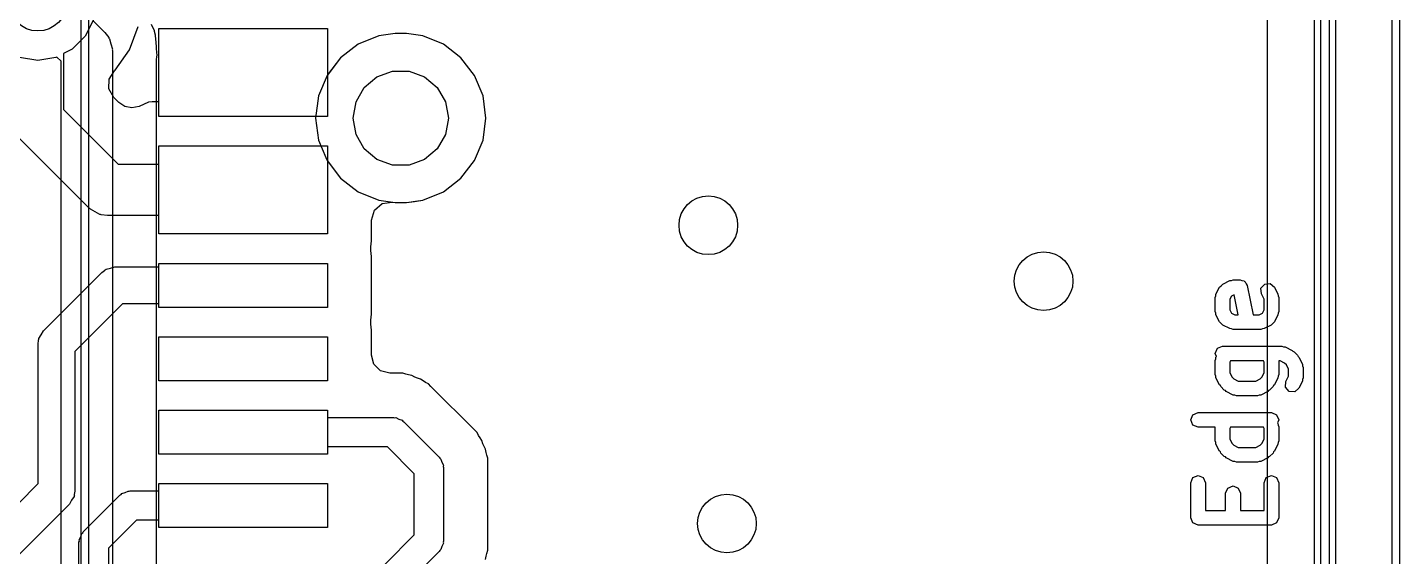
# Model space of a CAD drawing. Extents: x 2.76 to 4.68, y -4.29 to -3.
# Drawn here: x 4.3122 to 4.6806, y -3.6439 to -3.5019 of the extents above; entities that cross this region are included whole.
import ezdxf

# ---------------------------------------------------------------- set-up
doc = ezdxf.new("R2010")
doc.units = 0
doc.header["$MEASUREMENT"] = 0
doc.layers.add('BLACK', color=7, linetype='CONTINUOUS')

msp = doc.modelspace()

# ---------------------------------------------------------------- linework, layer by layer
at = {"layer": 'BLACK', "linetype": 'CONTINUOUS'}
for p, q in [((4.65945, -4.12598), (4.65945, -3.15748)), ((4.66339, -3.15748), (4.66339, -4.12598)), ((4.645, -3.22329), (4.645, -4.06017)), ((4.645, -3.22329), (4.645, -4.06017)), ((4.32661, -3.84945), (4.32661, -3.43055)), ((4.32858, -3.43154), (4.32858, -3.84846)), ((4.67858, -3.84846), (4.67858, -3.43154)), ((4.68055, -3.43055), (4.68055, -3.84945)), ((4.65772, -3.83685), (4.65772, -3.44315)), ((4.66165, -3.44315), (4.66165, -3.83685)), ((4.32998, -3.49987), (4.32774, -3.50426)), ((4.32985, -3.50011), (4.33301, -3.50327)), ((4.3396, -3.50791), (4.34197, -3.50165)), ((4.34629, -3.50281), (4.34552, -3.50113)), ((4.34631, -3.50297), (4.34629, -3.50281)), ((4.34629, -3.50281), (4.34629, -3.50281)), ((4.34629, -3.50281), (4.34629, -3.50281)), ((4.34748, -3.52583), (4.34748, -3.5022)), ((4.34748, -3.5022), (4.39276, -3.5022)), ((4.34748, -3.52583), (4.34748, -3.5022)), ((4.34748, -3.5022), (4.39276, -3.5022)), ((4.39276, -3.5022), (4.39276, -3.52583)), ((4.39276, -3.5022), (4.39276, -3.52583)), ((4.32774, -3.50426), (4.32426, -3.50774)), ((4.33301, -3.50327), (4.33404, -3.50458)), ((4.33404, -3.50458), (4.3341, -3.50478)), ((4.3341, -3.50478), (4.33424, -3.50494)), ((4.33424, -3.50494), (4.33459, -3.50634)), ((4.33459, -3.50634), (4.33502, -3.50773)), ((4.34657, -3.50398), (4.34631, -3.50297)), ((4.34662, -3.50412), (4.34657, -3.50398)), ((4.34675, -3.50597), (4.34662, -3.50412)), ((4.34679, -3.50631), (4.34675, -3.50597)), ((4.34686, -3.5068), (4.34679, -3.50631)), ((4.40101, -3.50643), (4.39628, -3.51006)), ((4.40101, -3.50643), (4.39628, -3.51006)), ((4.40653, -3.50415), (4.40101, -3.50643)), ((4.40653, -3.50415), (4.40101, -3.50643)), ((4.41096, -3.50356), (4.40653, -3.50415)), ((4.41096, -3.50356), (4.40653, -3.50415)), ((4.41393, -3.50356), (4.41096, -3.50356)), ((4.41096, -3.50356), (4.41096, -3.50356)), ((4.41393, -3.50356), (4.41096, -3.50356)), ((4.41096, -3.50356), (4.41096, -3.50356)), ((4.41836, -3.50415), (4.41393, -3.50356)), ((4.41393, -3.50356), (4.41393, -3.50356)), ((4.41836, -3.50415), (4.41393, -3.50356)), ((4.41393, -3.50356), (4.41393, -3.50356)), ((4.42387, -3.50643), (4.41836, -3.50415)), ((4.42387, -3.50643), (4.41836, -3.50415)), ((4.4286, -3.51006), (4.42387, -3.50643)), ((4.42387, -3.50643), (4.42387, -3.50643)), ((4.4286, -3.51006), (4.42387, -3.50643)), ((4.42387, -3.50643), (4.42387, -3.50643)), ((4.315, -3.51075), (4.31013, -3.50998)), ((4.31987, -3.50998), (4.315, -3.51075)), ((4.32011, -3.50985), (4.31987, -3.50998)), ((4.32125, -3.511), (4.32011, -3.50985)), ((4.32426, -3.50774), (4.32189, -3.50895)), ((4.32189, -3.50895), (4.32189, -3.52396)), ((4.33502, -3.50773), (4.33498, -3.50793)), ((4.33498, -3.50793), (4.33503, -3.50814)), ((4.33503, -3.50814), (4.33503, -3.79082)), ((4.33579, -3.51342), (4.3396, -3.50791)), ((4.34686, -3.5073), (4.34686, -3.5068)), ((4.34687, -3.50765), (4.34686, -3.5073)), ((4.34686, -3.51068), (4.34697, -3.50964)), ((4.34701, -3.50949), (4.34687, -3.50765)), ((4.34697, -3.50964), (4.34701, -3.50949)), ((4.39628, -3.51006), (4.39265, -3.51479)), ((4.39628, -3.51006), (4.39276, -3.51466)), ((4.43223, -3.51479), (4.4286, -3.51006)), ((4.43223, -3.51479), (4.4286, -3.51006)), ((4.32125, -3.79082), (4.32125, -3.511)), ((4.33417, -3.51581), (4.33559, -3.5136)), ((4.33559, -3.5136), (4.33579, -3.51342)), ((4.34686, -3.52622), (4.34686, -3.51068)), ((4.40604, -3.51514), (4.41022, -3.51362)), ((4.40604, -3.51514), (4.41022, -3.51362)), ((4.41022, -3.51362), (4.41466, -3.51362)), ((4.41022, -3.51362), (4.41466, -3.51362)), ((4.41466, -3.51362), (4.41884, -3.51514)), ((4.41466, -3.51362), (4.41884, -3.51514)), ((4.33409, -3.51843), (4.33417, -3.51581)), ((4.39265, -3.51479), (4.39037, -3.52031)), ((4.39276, -3.51466), (4.39276, -3.52583)), ((4.40264, -3.518), (4.40604, -3.51514)), ((4.40264, -3.518), (4.40604, -3.51514)), ((4.41884, -3.51514), (4.42224, -3.518)), ((4.41884, -3.51514), (4.42224, -3.518)), ((4.43452, -3.52031), (4.43223, -3.51479)), ((4.43452, -3.52031), (4.43223, -3.51479)), ((4.33537, -3.52071), (4.33409, -3.51843)), ((4.33676, -3.52209), (4.33537, -3.52071)), ((4.39037, -3.52031), (4.38959, -3.52622)), ((4.40042, -3.52184), (4.40264, -3.518)), ((4.40042, -3.52184), (4.40264, -3.518)), ((4.42224, -3.518), (4.42446, -3.52184)), ((4.42224, -3.518), (4.42446, -3.52184)), ((4.43529, -3.52622), (4.43452, -3.52031)), ((4.43529, -3.52622), (4.43452, -3.52031)), ((4.32189, -3.52396), (4.33655, -3.53862)), ((4.33838, -3.52317), (4.33676, -3.52209)), ((4.34028, -3.52352), (4.33838, -3.52317)), ((4.34218, -3.52311), (4.34028, -3.52352)), ((4.34472, -3.52198), (4.34218, -3.52311)), ((4.34571, -3.52187), (4.34472, -3.52198)), ((4.34748, -3.52187), (4.34571, -3.52187)), ((4.34748, -3.52583), (4.34748, -3.52187)), ((4.39965, -3.52622), (4.40042, -3.52184)), ((4.39965, -3.52622), (4.40042, -3.52184)), ((4.42446, -3.52184), (4.42524, -3.52622)), ((4.42446, -3.52184), (4.42524, -3.52622)), ((4.34686, -3.75378), (4.34686, -3.52622)), ((4.39276, -3.52583), (4.34748, -3.52583)), ((4.39276, -3.52583), (4.34748, -3.52583)), ((4.39276, -3.52583), (4.34748, -3.52583)), ((4.38959, -3.52622), (4.39037, -3.53214)), ((4.40042, -3.5306), (4.39965, -3.52622)), ((4.40042, -3.5306), (4.39965, -3.52622)), ((4.42524, -3.52622), (4.42446, -3.5306)), ((4.42524, -3.52622), (4.42446, -3.5306)), ((4.43452, -3.53214), (4.43529, -3.52622)), ((4.43452, -3.53214), (4.43529, -3.52622)), ((4.32883, -3.55038), (4.31013, -3.53168)), ((4.39037, -3.53214), (4.39232, -3.53685)), ((4.40264, -3.53445), (4.40042, -3.5306)), ((4.40264, -3.53445), (4.40042, -3.5306)), ((4.42446, -3.5306), (4.42224, -3.53445)), ((4.42446, -3.5306), (4.42224, -3.53445)), ((4.43223, -3.53765), (4.43452, -3.53214)), ((4.43223, -3.53765), (4.43452, -3.53214)), ((4.34748, -3.53862), (4.34748, -3.5337)), ((4.34748, -3.5337), (4.39276, -3.5337)), ((4.34748, -3.55732), (4.34748, -3.5337)), ((4.34748, -3.5337), (4.39276, -3.5337)), ((4.34748, -3.55732), (4.34748, -3.5337)), ((4.34748, -3.5337), (4.39276, -3.5337)), ((4.39276, -3.5337), (4.39276, -3.55732)), ((4.39276, -3.5337), (4.39276, -3.55732)), ((4.39276, -3.5337), (4.39276, -3.55732)), ((4.40604, -3.5373), (4.40264, -3.53445)), ((4.40604, -3.5373), (4.40264, -3.53445)), ((4.42224, -3.53445), (4.41884, -3.5373)), ((4.42224, -3.53445), (4.41884, -3.5373)), ((4.33655, -3.53862), (4.34748, -3.53862)), ((4.39232, -3.53685), (4.39265, -3.53765)), ((4.39265, -3.53765), (4.39628, -3.54238)), ((4.41022, -3.53882), (4.40604, -3.5373)), ((4.41022, -3.53882), (4.40604, -3.5373)), ((4.41466, -3.53882), (4.41022, -3.53882)), ((4.41466, -3.53882), (4.41022, -3.53882)), ((4.41884, -3.5373), (4.41466, -3.53882)), ((4.41884, -3.5373), (4.41466, -3.53882)), ((4.4286, -3.54238), (4.43223, -3.53765)), ((4.4286, -3.54238), (4.43223, -3.53765)), ((4.39628, -3.54238), (4.40101, -3.54601)), ((4.42387, -3.54601), (4.4286, -3.54238)), ((4.42387, -3.54601), (4.4286, -3.54238)), ((4.40101, -3.54601), (4.40653, -3.54829)), ((4.41836, -3.54829), (4.42387, -3.54601)), ((4.41836, -3.54829), (4.42387, -3.54601)), ((4.32901, -3.55049), (4.32883, -3.55038)), ((4.32913, -3.55067), (4.32901, -3.55049)), ((4.33041, -3.55134), (4.32913, -3.55067)), ((4.40535, -3.55098), (4.40741, -3.54918)), ((4.40653, -3.54829), (4.40653, -3.54829)), ((4.40653, -3.54829), (4.41096, -3.54888)), ((4.40741, -3.54918), (4.41011, -3.54877)), ((4.41011, -3.54877), (4.41096, -3.54888)), ((4.41096, -3.54888), (4.41096, -3.54888)), ((4.41096, -3.54888), (4.41393, -3.54888)), ((4.41096, -3.54888), (4.41096, -3.54888)), ((4.41096, -3.54888), (4.41393, -3.54888)), ((4.41393, -3.54888), (4.41637, -3.54856)), ((4.41393, -3.54888), (4.41614, -3.54859)), ((4.41393, -3.54888), (4.41393, -3.54888)), ((4.41393, -3.54888), (4.41393, -3.54888)), ((4.41614, -3.54859), (4.41836, -3.54829)), ((4.41637, -3.54856), (4.41836, -3.54829)), ((4.33165, -3.55209), (4.33041, -3.55134)), ((4.33186, -3.5521), (4.33165, -3.55209)), ((4.33205, -3.5522), (4.33186, -3.5521)), ((4.3337, -3.5524), (4.33205, -3.5522)), ((4.34748, -3.5524), (4.3337, -3.5524)), ((4.34748, -3.55732), (4.34748, -3.5524)), ((4.40459, -3.55361), (4.40535, -3.55098)), ((4.40459, -3.55909), (4.40459, -3.55361)), ((4.39276, -3.55732), (4.34748, -3.55732)), ((4.39276, -3.55732), (4.34748, -3.55732)), ((4.39276, -3.55732), (4.34748, -3.55732)), ((4.4044, -3.5607), (4.40447, -3.56008)), ((4.4044, -3.56182), (4.4044, -3.5607)), ((4.40447, -3.56008), (4.40459, -3.55909)), ((4.40447, -3.56008), (4.40447, -3.56008)), ((4.34748, -3.56618), (4.34748, -3.5652)), ((4.34748, -3.5652), (4.39276, -3.5652)), ((4.34748, -3.57701), (4.34748, -3.5652)), ((4.34748, -3.5652), (4.39276, -3.5652)), ((4.34748, -3.57701), (4.34748, -3.5652)), ((4.34748, -3.5652), (4.39276, -3.5652)), ((4.39276, -3.5652), (4.39276, -3.57701)), ((4.39276, -3.5652), (4.39276, -3.57701)), ((4.39276, -3.5652), (4.39276, -3.57701)), ((4.40447, -3.56244), (4.4044, -3.56182)), ((4.40459, -3.56343), (4.40447, -3.56244)), ((4.40447, -3.56244), (4.40447, -3.56244)), ((4.40459, -3.57877), (4.40459, -3.56343)), ((4.31652, -3.58329), (4.33219, -3.56762)), ((4.33219, -3.56762), (4.33289, -3.5671)), ((4.33289, -3.5671), (4.33301, -3.56696)), ((4.33301, -3.56696), (4.33311, -3.56693)), ((4.33311, -3.56693), (4.33331, -3.56678)), ((4.33331, -3.56678), (4.3345, -3.56652)), ((4.3345, -3.56652), (4.33567, -3.56618)), ((4.33567, -3.56618), (4.34748, -3.56618)), ((4.63127, -3.5735), (4.63221, -3.57163)), ((4.63221, -3.57163), (4.63268, -3.57122)), ((4.63268, -3.57122), (4.63309, -3.57075)), ((4.63309, -3.57075), (4.63496, -3.56981)), ((4.63496, -3.56981), (4.63542, -3.56978)), ((4.63542, -3.56978), (4.63584, -3.5696)), ((4.63584, -3.5696), (4.63772, -3.5696)), ((4.63772, -3.5696), (4.63825, -3.56982)), ((4.63825, -3.56982), (4.63881, -3.56993)), ((4.63881, -3.56993), (4.63892, -3.5701)), ((4.63892, -3.5701), (4.63911, -3.57018)), ((4.63911, -3.57018), (4.63933, -3.57071)), ((4.63933, -3.57071), (4.63965, -3.57118)), ((4.63965, -3.57118), (4.64121, -3.57898)), ((4.64335, -3.57189), (4.64434, -3.57075)), ((4.64346, -3.57339), (4.64335, -3.57189)), ((4.64434, -3.57075), (4.64584, -3.57064)), ((4.64584, -3.57064), (4.64698, -3.57163)), ((4.64698, -3.57163), (4.64791, -3.5735)), ((4.33771, -3.57602), (4.32492, -3.58881)), ((4.34748, -3.57602), (4.33771, -3.57602)), ((4.34748, -3.57701), (4.34748, -3.57602)), ((4.63106, -3.57438), (4.63124, -3.57396)), ((4.63106, -3.57813), (4.63106, -3.57438)), ((4.63124, -3.57396), (4.63127, -3.5735)), ((4.63544, -3.57398), (4.635, -3.57485)), ((4.635, -3.57485), (4.635, -3.57767)), ((4.63612, -3.57363), (4.63544, -3.57398)), ((4.63719, -3.57898), (4.63612, -3.57363)), ((4.64419, -3.57485), (4.64346, -3.57339)), ((4.64419, -3.57767), (4.64419, -3.57485)), ((4.64791, -3.5735), (4.64795, -3.57396)), ((4.64795, -3.57396), (4.64812, -3.57438)), ((4.64812, -3.57438), (4.64812, -3.57813)), ((4.39276, -3.57701), (4.34748, -3.57701)), ((4.39276, -3.57701), (4.34748, -3.57701)), ((4.39276, -3.57701), (4.34748, -3.57701)), ((4.4044, -3.58038), (4.40447, -3.57976)), ((4.40447, -3.57976), (4.40459, -3.57877)), ((4.40447, -3.57976), (4.40447, -3.57976)), ((4.63124, -3.57856), (4.63106, -3.57813)), ((4.63127, -3.57901), (4.63124, -3.57856)), ((4.63221, -3.58089), (4.63127, -3.57901)), ((4.635, -3.57767), (4.63544, -3.57854)), ((4.63544, -3.57854), (4.63631, -3.57898)), ((4.63631, -3.57898), (4.63719, -3.57898)), ((4.64121, -3.57898), (4.64288, -3.57898)), ((4.64288, -3.57898), (4.64375, -3.57854)), ((4.64375, -3.57854), (4.64419, -3.57767)), ((4.64791, -3.57901), (4.64698, -3.58089)), ((4.64795, -3.57856), (4.64791, -3.57901)), ((4.64812, -3.57813), (4.64795, -3.57856)), ((4.31594, -3.58436), (4.31652, -3.58329)), ((4.4044, -3.58151), (4.4044, -3.58038)), ((4.40459, -3.58312), (4.4044, -3.58151)), ((4.40459, -3.58982), (4.40459, -3.58312)), ((4.63268, -3.5813), (4.63221, -3.58089)), ((4.63309, -3.58177), (4.63268, -3.5813)), ((4.63496, -3.58271), (4.63309, -3.58177)), ((4.63542, -3.58274), (4.63496, -3.58271)), ((4.63584, -3.58291), (4.63542, -3.58274)), ((4.64334, -3.58291), (4.63584, -3.58291)), ((4.64377, -3.58274), (4.64334, -3.58291)), ((4.64422, -3.58271), (4.64377, -3.58274)), ((4.6461, -3.58177), (4.64422, -3.58271)), ((4.64651, -3.5813), (4.6461, -3.58177)), ((4.64698, -3.58089), (4.64651, -3.5813)), ((4.31508, -3.58677), (4.3152, -3.5859)), ((4.31508, -3.6243), (4.31508, -3.58677)), ((4.31519, -3.58573), (4.31524, -3.58563)), ((4.3152, -3.5859), (4.31519, -3.58573)), ((4.31524, -3.58563), (4.31528, -3.58539)), ((4.31528, -3.58539), (4.31594, -3.58436)), ((4.34748, -3.59669), (4.34748, -3.58488)), ((4.34748, -3.58488), (4.39276, -3.58488)), ((4.34748, -3.59669), (4.34748, -3.58488)), ((4.34748, -3.58488), (4.39276, -3.58488)), ((4.34748, -3.59669), (4.34748, -3.58488)), ((4.34748, -3.58488), (4.39276, -3.58488)), ((4.39276, -3.58488), (4.39276, -3.59669)), ((4.39276, -3.58488), (4.39276, -3.59669)), ((4.39276, -3.58488), (4.39276, -3.59669)), ((4.63164, -3.58799), (4.63303, -3.58741)), ((4.63303, -3.58741), (4.64897, -3.58741)), ((4.64897, -3.58741), (4.64939, -3.58759)), ((4.32492, -3.58881), (4.32492, -3.62634)), ((4.40524, -3.59226), (4.40459, -3.58982)), ((4.63106, -3.58938), (4.63164, -3.58799)), ((4.63138, -3.59015), (4.63106, -3.58938)), ((4.63106, -3.59126), (4.63124, -3.59083)), ((4.63124, -3.59083), (4.63127, -3.59038)), ((4.63127, -3.59038), (4.63138, -3.59015)), ((4.64939, -3.58759), (4.64985, -3.58762)), ((4.64985, -3.58762), (4.65172, -3.58856)), ((4.65172, -3.58856), (4.65193, -3.5888)), ((4.65193, -3.5888), (4.65223, -3.58893)), ((4.65223, -3.58893), (4.65317, -3.58986)), ((4.65317, -3.58986), (4.65329, -3.59016)), ((4.65329, -3.59016), (4.65354, -3.59038)), ((4.65354, -3.59038), (4.65448, -3.59225)), ((4.40703, -3.59405), (4.40524, -3.59226)), ((4.40947, -3.5947), (4.40703, -3.59405)), ((4.41171, -3.5947), (4.40947, -3.5947)), ((4.41297, -3.5947), (4.41171, -3.5947)), ((4.4138, -3.59497), (4.41297, -3.5947)), ((4.41297, -3.5947), (4.41297, -3.5947)), ((4.63106, -3.59501), (4.63106, -3.59126)), ((4.63518, -3.59135), (4.635, -3.59172)), ((4.635, -3.59172), (4.635, -3.59454)), ((4.635, -3.59454), (4.63559, -3.59571)), ((4.644, -3.59135), (4.63518, -3.59135)), ((4.6436, -3.59571), (4.64419, -3.59454)), ((4.64419, -3.59172), (4.644, -3.59135)), ((4.64419, -3.59454), (4.64419, -3.59172)), ((4.6485, -3.59135), (4.64812, -3.59135)), ((4.64812, -3.59135), (4.64812, -3.59501)), ((4.64967, -3.59194), (4.6485, -3.59135)), ((4.65016, -3.59242), (4.64967, -3.59194)), ((4.65075, -3.5936), (4.65016, -3.59242)), ((4.65075, -3.59548), (4.65075, -3.5936)), ((4.65448, -3.59225), (4.65451, -3.59271)), ((4.65451, -3.59271), (4.65468, -3.59313)), ((4.65468, -3.59313), (4.65468, -3.59594)), ((4.39276, -3.59669), (4.34748, -3.59669)), ((4.39276, -3.59669), (4.34748, -3.59669)), ((4.39276, -3.59669), (4.34748, -3.59669)), ((4.41454, -3.59515), (4.4138, -3.59497)), ((4.41541, -3.59529), (4.41454, -3.59515)), ((4.41618, -3.59569), (4.41541, -3.59529)), ((4.41689, -3.59598), (4.41618, -3.59569)), ((4.41772, -3.59625), (4.41689, -3.59598)), ((4.41843, -3.59676), (4.41772, -3.59625)), ((4.41908, -3.59716), (4.41843, -3.59676)), ((4.41986, -3.59756), (4.41908, -3.59716)), ((4.4205, -3.5982), (4.41986, -3.59756)), ((4.41986, -3.59756), (4.41986, -3.59756)), ((4.41986, -3.59756), (4.41986, -3.59756)), ((4.43237, -3.61007), (4.4205, -3.5982)), ((4.4205, -3.5982), (4.4205, -3.5982)), ((4.63124, -3.59543), (4.63106, -3.59501)), ((4.63127, -3.59589), (4.63124, -3.59543)), ((4.63221, -3.59776), (4.63127, -3.59589)), ((4.63245, -3.59797), (4.63221, -3.59776)), ((4.63258, -3.59827), (4.63245, -3.59797)), ((4.63351, -3.59921), (4.63258, -3.59827)), ((4.63559, -3.59571), (4.63607, -3.5962)), ((4.63607, -3.5962), (4.63724, -3.59679)), ((4.63724, -3.59679), (4.64194, -3.59679)), ((4.64194, -3.59679), (4.64311, -3.5962)), ((4.64311, -3.5962), (4.6436, -3.59571)), ((4.64661, -3.59827), (4.64567, -3.59921)), ((4.64673, -3.59797), (4.64661, -3.59827)), ((4.64698, -3.59776), (4.64673, -3.59797)), ((4.64791, -3.59589), (4.64698, -3.59776)), ((4.64795, -3.59543), (4.64791, -3.59589)), ((4.64812, -3.59501), (4.64795, -3.59543)), ((4.64991, -3.59844), (4.65002, -3.59694)), ((4.6509, -3.59958), (4.64991, -3.59844)), ((4.65002, -3.59694), (4.65075, -3.59548)), ((4.65448, -3.59682), (4.65354, -3.5987)), ((4.65451, -3.59637), (4.65448, -3.59682)), ((4.65468, -3.59594), (4.65451, -3.59637)), ((4.63381, -3.59933), (4.63351, -3.59921)), ((4.63403, -3.59958), (4.63381, -3.59933)), ((4.6359, -3.60052), (4.63403, -3.59958)), ((4.63636, -3.60055), (4.6359, -3.60052)), ((4.63678, -3.60072), (4.63636, -3.60055)), ((4.6424, -3.60072), (4.63678, -3.60072)), ((4.64283, -3.60055), (4.6424, -3.60072)), ((4.64328, -3.60052), (4.64283, -3.60055)), ((4.64516, -3.59958), (4.64328, -3.60052)), ((4.64537, -3.59933), (4.64516, -3.59958)), ((4.64567, -3.59921), (4.64537, -3.59933)), ((4.6524, -3.59969), (4.6509, -3.59958)), ((4.65354, -3.5987), (4.6524, -3.59969)), ((4.34748, -3.61638), (4.34748, -3.60457)), ((4.34748, -3.60457), (4.39276, -3.60457)), ((4.34748, -3.61638), (4.34748, -3.60457)), ((4.34748, -3.60457), (4.39276, -3.60457)), ((4.34748, -3.61638), (4.34748, -3.60457)), ((4.34748, -3.60457), (4.39276, -3.60457)), ((4.39276, -3.60457), (4.39276, -3.60654)), ((4.39276, -3.60457), (4.39276, -3.61638)), ((4.39276, -3.60457), (4.39276, -3.61638)), ((4.6245, -3.60719), (4.62508, -3.6058)), ((4.62508, -3.6058), (4.62647, -3.60522)), ((4.62647, -3.60522), (4.64615, -3.60522)), ((4.64615, -3.60522), (4.64755, -3.6058)), ((4.64755, -3.6058), (4.64812, -3.60719)), ((4.39276, -3.60654), (4.41047, -3.60654)), ((4.41047, -3.60654), (4.41077, -3.60663)), ((4.41077, -3.60663), (4.41109, -3.60658)), ((4.41109, -3.60658), (4.41191, -3.607)), ((4.41191, -3.607), (4.41279, -3.60729)), ((4.41279, -3.60729), (4.41297, -3.60754)), ((4.41297, -3.60754), (4.41326, -3.60769)), ((4.41326, -3.60769), (4.42278, -3.61722)), ((4.62508, -3.60858), (4.6245, -3.60719)), ((4.62647, -3.60916), (4.62508, -3.60858)), ((4.63106, -3.60916), (4.62647, -3.60916)), ((4.63106, -3.61282), (4.63106, -3.60916)), ((4.63518, -3.60916), (4.635, -3.60953)), ((4.635, -3.60953), (4.635, -3.61235)), ((4.644, -3.60916), (4.63518, -3.60916)), ((4.64419, -3.60953), (4.644, -3.60916)), ((4.64419, -3.61235), (4.64419, -3.60953)), ((4.64812, -3.60719), (4.6478, -3.60796)), ((4.6478, -3.60796), (4.64791, -3.60819)), ((4.64791, -3.60819), (4.64795, -3.60864)), ((4.64795, -3.60864), (4.64812, -3.60907)), ((4.64812, -3.60907), (4.64812, -3.61282)), ((4.43292, -3.61062), (4.43237, -3.61007)), ((4.43237, -3.61007), (4.43237, -3.61007)), ((4.43331, -3.61139), (4.43292, -3.61062)), ((4.43371, -3.61205), (4.43331, -3.61139)), ((4.43422, -3.61275), (4.43371, -3.61205)), ((4.43449, -3.61358), (4.43422, -3.61275)), ((4.63124, -3.61324), (4.63106, -3.61282)), ((4.63127, -3.6137), (4.63124, -3.61324)), ((4.635, -3.61235), (4.63559, -3.61352)), ((4.6436, -3.61352), (4.64419, -3.61235)), ((4.64795, -3.61324), (4.64791, -3.6137)), ((4.64812, -3.61282), (4.64795, -3.61324)), ((4.39276, -3.61638), (4.34748, -3.61638)), ((4.39276, -3.61638), (4.34748, -3.61638)), ((4.39276, -3.61638), (4.34748, -3.61638)), ((4.40884, -3.61441), (4.39276, -3.61441)), ((4.39276, -3.61441), (4.39276, -3.61638)), ((4.41606, -3.62163), (4.40884, -3.61441)), ((4.43479, -3.61429), (4.43449, -3.61358)), ((4.43518, -3.61507), (4.43479, -3.61429)), ((4.43532, -3.61593), (4.43518, -3.61507)), ((4.43518, -3.61507), (4.43518, -3.61507)), ((4.4355, -3.61667), (4.43532, -3.61593)), ((4.43577, -3.6175), (4.4355, -3.61667)), ((4.63221, -3.61557), (4.63127, -3.6137)), ((4.63245, -3.61578), (4.63221, -3.61557)), ((4.63258, -3.61608), (4.63245, -3.61578)), ((4.63351, -3.61702), (4.63258, -3.61608)), ((4.63559, -3.61352), (4.63607, -3.61401)), ((4.63607, -3.61401), (4.63724, -3.6146)), ((4.63724, -3.6146), (4.64194, -3.6146)), ((4.64194, -3.6146), (4.64311, -3.61401)), ((4.64311, -3.61401), (4.6436, -3.61352)), ((4.64661, -3.61608), (4.64567, -3.61702)), ((4.64673, -3.61578), (4.64661, -3.61608)), ((4.64698, -3.61557), (4.64673, -3.61578)), ((4.64791, -3.6137), (4.64698, -3.61557)), ((4.42278, -3.61722), (4.42293, -3.6175)), ((4.42293, -3.6175), (4.42319, -3.61769)), ((4.42319, -3.61769), (4.42347, -3.61856)), ((4.42347, -3.61856), (4.42389, -3.61938)), ((4.42389, -3.61938), (4.42384, -3.6197)), ((4.42384, -3.6197), (4.42394, -3.62)), ((4.42394, -3.62), (4.42394, -3.63969)), ((4.43577, -3.64218), (4.43577, -3.6175)), ((4.63381, -3.61714), (4.63351, -3.61702)), ((4.63403, -3.61739), (4.63381, -3.61714)), ((4.6359, -3.61833), (4.63403, -3.61739)), ((4.63636, -3.61836), (4.6359, -3.61833)), ((4.63678, -3.61853), (4.63636, -3.61836)), ((4.6424, -3.61853), (4.63678, -3.61853)), ((4.64283, -3.61836), (4.6424, -3.61853)), ((4.64328, -3.61833), (4.64283, -3.61836)), ((4.64516, -3.61739), (4.64328, -3.61833)), ((4.64537, -3.61714), (4.64516, -3.61739)), ((4.64567, -3.61702), (4.64537, -3.61714)), ((4.2988, -3.64057), (4.31508, -3.6243)), ((4.34748, -3.62622), (4.34748, -3.62425)), ((4.34748, -3.62425), (4.39276, -3.62425)), ((4.34748, -3.63606), (4.34748, -3.62425)), ((4.34748, -3.62425), (4.39276, -3.62425)), ((4.34748, -3.63606), (4.34748, -3.62425)), ((4.34748, -3.62425), (4.39276, -3.62425)), ((4.39276, -3.62425), (4.39276, -3.63606)), ((4.39276, -3.62425), (4.39276, -3.63606)), ((4.39276, -3.62425), (4.39276, -3.63606)), ((4.41606, -3.63805), (4.41606, -3.62163)), ((4.6245, -3.62406), (4.62508, -3.62267)), ((4.6245, -3.63344), (4.6245, -3.62406)), ((4.62508, -3.62267), (4.62647, -3.6221)), ((4.62647, -3.6221), (4.62786, -3.62267)), ((4.62786, -3.62267), (4.62844, -3.62406)), ((4.62844, -3.62406), (4.62844, -3.63147)), ((4.64419, -3.62406), (4.64476, -3.62267)), ((4.64419, -3.63147), (4.64419, -3.62406)), ((4.64476, -3.62267), (4.64615, -3.6221)), ((4.64615, -3.6221), (4.64755, -3.62267)), ((4.64755, -3.62267), (4.64812, -3.62406)), ((4.64812, -3.62406), (4.64812, -3.63344)), ((4.32472, -3.62772), (4.32406, -3.62875)), ((4.32476, -3.62748), (4.32472, -3.62772)), ((4.32481, -3.62738), (4.32476, -3.62748)), ((4.32492, -3.62634), (4.3248, -3.62721)), ((4.3248, -3.62721), (4.32481, -3.62738)), ((4.32722, -3.63722), (4.33706, -3.62737)), ((4.33706, -3.62737), (4.33734, -3.62723)), ((4.33734, -3.62723), (4.33753, -3.62697)), ((4.33753, -3.62697), (4.33841, -3.62669)), ((4.33841, -3.62669), (4.33923, -3.62627)), ((4.33923, -3.62627), (4.33954, -3.62632)), ((4.33954, -3.62632), (4.33984, -3.62622)), ((4.33984, -3.62622), (4.34748, -3.62622)), ((4.63387, -3.62688), (4.63445, -3.62548)), ((4.63387, -3.63147), (4.63387, -3.62688)), ((4.63445, -3.62548), (4.63584, -3.62491)), ((4.63584, -3.62491), (4.63723, -3.62548)), ((4.63723, -3.62548), (4.63781, -3.62688)), ((4.63781, -3.62688), (4.63781, -3.63147)), ((4.32348, -3.62982), (4.3072, -3.64609)), ((4.32406, -3.62875), (4.32348, -3.62982)), ((4.62844, -3.63147), (4.63387, -3.63147)), ((4.63781, -3.63147), (4.64419, -3.63147)), ((4.34147, -3.63409), (4.33394, -3.64163)), ((4.34748, -3.63409), (4.34147, -3.63409)), ((4.34748, -3.63606), (4.34748, -3.63409)), ((4.62508, -3.63483), (4.6245, -3.63344)), ((4.62647, -3.63541), (4.62508, -3.63483)), ((4.63584, -3.63541), (4.62647, -3.63541)), ((4.64615, -3.63541), (4.63584, -3.63541)), ((4.64755, -3.63483), (4.64615, -3.63541)), ((4.64812, -3.63344), (4.64755, -3.63483)), ((4.32611, -3.63938), (4.32653, -3.63856)), ((4.32653, -3.63856), (4.32681, -3.63769)), ((4.32681, -3.63769), (4.32707, -3.6375)), ((4.32707, -3.6375), (4.32722, -3.63722)), ((4.39276, -3.63606), (4.34748, -3.63606)), ((4.39276, -3.63606), (4.34748, -3.63606)), ((4.39276, -3.63606), (4.34748, -3.63606)), ((4.40821, -3.64591), (4.41606, -3.63805)), ((4.32606, -3.64), (4.32616, -3.6397)), ((4.32606, -3.66189), (4.32606, -3.64)), ((4.32616, -3.6397), (4.32611, -3.63938)), ((4.33394, -3.64163), (4.33394, -3.66026)), ((4.42278, -3.64247), (4.41541, -3.64984)), ((4.42293, -3.64219), (4.42278, -3.64247)), ((4.42319, -3.642), (4.42293, -3.64219)), ((4.42347, -3.64112), (4.42319, -3.642)), ((4.42389, -3.6403), (4.42347, -3.64112)), ((4.42394, -3.63969), (4.42384, -3.63999)), ((4.42384, -3.63999), (4.42389, -3.6403)), ((4.4355, -3.64301), (4.43577, -3.64218)), ((4.43518, -3.64462), (4.43532, -3.64376)), ((4.43532, -3.64376), (4.4355, -3.64301))]:
    msp.add_line(p, q, dxfattribs=at)
at = {"layer": 'BLACK'}
for centre in [(4.315, -3.495), (4.315, -3.495), (4.495, -3.555), (4.495, -3.555), (4.585, -3.57), (4.585, -3.57), (4.5, -3.635), (4.5, -3.635)]:
    msp.add_circle(centre, 0.00787, dxfattribs=at)

doc.saveas('drawing.dxf')
